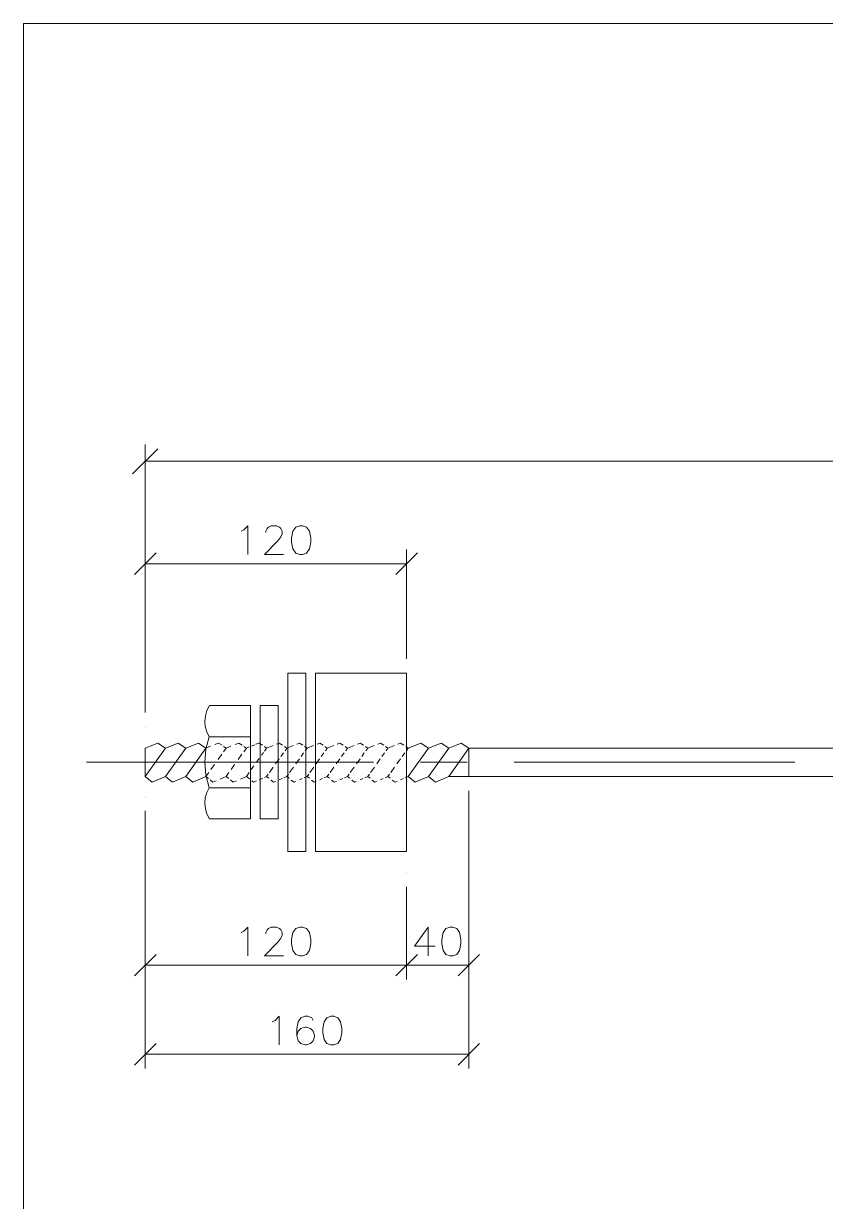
# Model space of a CAD drawing. Header units: millimetres. Extents: x 2 to 579, y 1 to 405.
# Drawn here: x 110.6 to 153.4, y 152.6 to 215.6 of the extents above; entities that cross this region are included whole.
import ezdxf

# ---------------------------------------------------------------- set-up
doc = ezdxf.new("R2010")
doc.units = ezdxf.units.MM
doc.linetypes.add('XKITLINE00', pattern=[0])
doc.layers.add('GraphicObject', color=6, linetype='Continuous', lineweight=0)
doc.layers.add('LinkedObject', color=7, linetype='Continuous', lineweight=0)

# ---------------------------------------------------------------- blocks, each defined once
blk = doc.blocks.new('*A3')
at = {"layer": 'GraphicObject', "color": 3, "linetype": 'XKITLINE00', "lineweight": 0}
for p, q in [((245.119, 215.557), (110.559, 215.557)), ((110.559, 215.557), (110.559, 76.605))]:
    blk.add_line(p, q, dxfattribs=at)
blk = doc.blocks.new('*A4')
at = {"layer": 'LinkedObject', "color": 1, "linetype": 'XKITLINE00', "lineweight": 0}
for p, q in [((117.735, 192.844), (116.385, 191.494)), ((117.06, 178.832), (117.06, 193.069)), ((239.535, 192.169), (117.06, 192.169)), ((117.634, 187.273), (116.486, 186.126)), ((117.06, 178.748), (117.06, 187.464)), ((130.44, 186.126), (131.587, 187.273)), ((131.013, 181.624), (131.013, 187.464)), ((131.013, 186.699), (117.06, 186.699)), ((134.34, 174.572), (134.34, 159.727)), ((134.34, 174.529), (134.34, 164.49)), ((117.06, 173.492), (117.06, 164.49)), ((117.06, 173.441), (117.06, 159.727)), ((131.013, 169.433), (131.013, 164.49)), ((131.013, 169.381), (131.013, 164.49)), ((117.634, 165.829), (116.486, 164.682)), ((130.44, 164.682), (131.587, 165.829)), ((131.587, 165.829), (130.44, 164.682)), ((133.766, 164.682), (134.914, 165.829)), ((131.013, 165.255), (117.06, 165.255)), ((134.34, 165.255), (131.013, 165.255)), ((117.634, 161.066), (116.486, 159.918)), ((117.06, 160.492), (134.34, 160.492)), ((133.766, 159.918), (134.914, 161.066))]:
    blk.add_line(p, q, dxfattribs=at)
at = {"layer": 'LinkedObject', "color": 7, "linetype": 'XKITLINE00', "lineweight": 0}
for p, q in [((117.06, 192.169), (117.06, 192.169)), ((122.179, 188.435), (122.324, 188.508)), ((122.324, 188.508), (122.543, 188.727)), ((122.543, 188.727), (122.543, 187.197)), ((123.49, 188.435), (123.563, 188.581)), ((123.49, 188.362), (123.49, 188.435)), ((123.563, 188.581), (123.636, 188.654)), ((123.636, 188.654), (123.782, 188.727)), ((123.782, 188.727), (124.073, 188.727)), ((124.073, 188.727), (124.219, 188.654)), ((124.219, 188.654), (124.292, 188.581)), ((124.292, 188.581), (124.364, 188.435)), ((124.364, 188.289), (124.292, 188.144)), ((124.364, 188.435), (124.364, 188.289)), ((124.947, 188.435), (124.874, 188.071)), ((125.093, 188.654), (124.947, 188.435)), ((125.312, 188.727), (125.093, 188.654)), ((125.457, 188.727), (125.312, 188.727)), ((125.676, 188.654), (125.457, 188.727)), ((125.822, 188.435), (125.676, 188.654)), ((125.894, 188.071), (125.822, 188.435)), ((124.146, 187.925), (123.417, 187.197)), ((124.292, 188.144), (124.146, 187.925)), ((124.874, 188.071), (124.874, 187.852)), ((124.874, 187.852), (124.947, 187.488)), ((125.822, 187.488), (125.894, 187.852)), ((125.894, 187.852), (125.894, 188.071)), ((123.417, 187.197), (124.437, 187.197)), ((124.947, 187.488), (125.093, 187.269)), ((125.093, 187.269), (125.312, 187.197)), ((125.312, 187.197), (125.457, 187.197)), ((125.457, 187.197), (125.676, 187.269)), ((125.676, 187.269), (125.822, 187.488)), ((117.06, 186.699), (117.06, 186.699)), ((131.013, 180.859), (131.013, 180.859)), ((117.06, 177.983), (117.06, 177.983)), ((117.06, 177.932), (117.06, 177.932)), ((117.06, 176.852), (117.733, 177.121)), ((117.06, 175.337), (118.14, 176.852)), ((117.06, 176.852), (117.06, 175.337)), ((117.733, 177.121), (118.14, 176.852)), ((118.14, 176.852), (118.813, 177.121)), ((118.14, 175.337), (119.22, 176.852)), ((118.813, 177.121), (119.22, 176.852)), ((119.22, 176.852), (119.893, 177.121)), ((119.22, 175.337), (120.3, 176.852)), ((119.893, 177.121), (120.3, 176.852)), ((120.3, 176.852), (120.549, 176.951)), ((120.78, 177.044), (120.973, 177.121)), ((120.973, 177.121), (121.157, 176.999)), ((121.233, 176.646), (121.38, 176.852)), ((121.242, 176.943), (121.38, 176.852)), ((121.38, 176.852), (121.629, 176.951)), ((121.86, 177.044), (122.053, 177.121)), ((122.053, 177.121), (122.237, 176.999)), ((122.313, 176.646), (122.46, 176.852)), ((122.322, 176.943), (122.46, 176.852)), ((122.46, 176.852), (122.606, 176.91)), ((122.73, 176.959), (122.901, 177.028)), ((122.971, 177.056), (123.133, 177.121)), ((123.133, 177.121), (123.317, 176.999)), ((123.425, 176.927), (123.54, 176.852)), ((123.425, 176.691), (123.54, 176.852)), ((123.54, 176.852), (123.89, 176.992)), ((124.073, 177.064), (124.213, 177.121)), ((124.213, 177.121), (124.394, 177.001)), ((124.49, 176.938), (124.62, 176.852)), ((124.52, 176.711), (124.62, 176.852)), ((124.62, 176.852), (124.97, 176.992)), ((125.153, 177.064), (125.293, 177.121)), ((125.293, 177.121), (125.474, 177.001)), ((125.57, 176.938), (125.7, 176.852)), ((125.6, 176.711), (125.7, 176.852)), ((125.7, 176.852), (126.05, 176.992)), ((126.233, 177.064), (126.373, 177.121)), ((126.373, 177.121), (126.554, 177.001)), ((126.65, 176.938), (126.78, 176.852)), ((126.68, 176.711), (126.78, 176.852)), ((126.78, 176.852), (127.13, 176.992)), ((127.313, 177.064), (127.453, 177.121)), ((127.453, 177.121), (127.634, 177.001)), ((127.73, 176.938), (127.86, 176.852)), ((127.76, 176.711), (127.86, 176.852)), ((127.86, 176.852), (128.21, 176.992)), ((128.393, 177.064), (128.533, 177.121)), ((128.533, 177.121), (128.714, 177.001)), ((128.81, 176.938), (128.94, 176.852)), ((128.84, 176.711), (128.94, 176.852)), ((128.94, 176.852), (129.29, 176.992)), ((129.473, 177.064), (129.613, 177.121)), ((129.613, 177.121), (129.794, 177.001)), ((129.89, 176.938), (130.02, 176.852)), ((129.92, 176.711), (130.02, 176.852)), ((130.02, 176.852), (130.37, 176.992)), ((130.553, 177.064), (130.693, 177.121)), ((130.693, 177.121), (130.874, 177.001)), ((130.97, 176.938), (131.1, 176.852)), ((131, 176.711), (131.1, 176.852)), ((131.1, 176.852), (131.773, 177.121)), ((131.1, 175.337), (132.18, 176.852)), ((131.773, 177.121), (132.18, 176.852)), ((132.18, 176.852), (132.853, 177.121)), ((132.18, 175.337), (133.26, 176.852)), ((132.853, 177.121), (133.26, 176.852)), ((133.26, 176.852), (133.933, 177.121)), ((133.26, 175.337), (134.34, 176.852)), ((133.933, 177.121), (134.34, 176.852)), ((134.34, 176.852), (222.255, 176.852)), ((134.34, 176.852), (134.34, 175.337)), ((120.943, 176.239), (121.143, 176.52)), ((122.023, 176.239), (122.223, 176.52)), ((123, 176.095), (123.147, 176.301)), ((123.271, 176.474), (123.376, 176.622)), ((124.02, 176.011), (124.206, 176.272)), ((124.297, 176.399), (124.433, 176.589)), ((125.1, 176.011), (125.286, 176.272)), ((125.377, 176.399), (125.513, 176.589)), ((126.18, 176.011), (126.366, 176.272)), ((126.457, 176.399), (126.593, 176.589)), ((127.26, 176.011), (127.446, 176.272)), ((127.537, 176.399), (127.673, 176.589)), ((128.34, 176.011), (128.526, 176.272)), ((128.617, 176.399), (128.753, 176.589)), ((129.42, 176.011), (129.606, 176.272)), ((129.697, 176.399), (129.833, 176.589)), ((130.5, 176.011), (130.686, 176.272)), ((130.777, 176.399), (130.913, 176.589)), ((120.563, 175.706), (120.75, 175.968)), ((121.643, 175.706), (121.83, 175.968)), ((122.718, 175.699), (122.858, 175.895)), ((123.686, 175.542), (123.891, 175.829)), ((124.766, 175.542), (124.971, 175.829)), ((125.846, 175.542), (126.051, 175.829)), ((126.926, 175.542), (127.131, 175.829)), ((128.006, 175.542), (128.211, 175.829)), ((129.086, 175.542), (129.291, 175.829)), ((130.166, 175.542), (130.371, 175.829)), ((117.434, 175.022), (117.06, 175.337)), ((118.14, 175.337), (117.434, 175.022)), ((118.514, 175.022), (118.14, 175.337)), ((119.22, 175.337), (118.514, 175.022)), ((119.594, 175.022), (119.22, 175.337)), ((120.3, 175.337), (119.594, 175.022)), ((120.3, 175.337), (120.445, 175.541)), ((120.443, 175.217), (120.3, 175.337)), ((120.674, 175.022), (120.528, 175.145)), ((120.842, 175.097), (120.674, 175.022)), ((121.38, 175.337), (121.06, 175.194)), ((121.38, 175.337), (121.525, 175.541)), ((121.523, 175.217), (121.38, 175.337)), ((121.754, 175.022), (121.608, 175.145)), ((121.922, 175.097), (121.754, 175.022)), ((122.46, 175.337), (122.14, 175.194)), ((122.46, 175.337), (122.611, 175.55)), ((122.623, 175.2), (122.46, 175.337)), ((122.834, 175.022), (122.746, 175.097)), ((122.993, 175.093), (122.834, 175.022)), ((123.333, 175.245), (123.145, 175.161)), ((123.54, 175.337), (123.425, 175.286)), ((123.54, 175.337), (123.625, 175.457)), ((123.66, 175.237), (123.54, 175.337)), ((123.914, 175.022), (123.769, 175.144)), ((124.025, 175.072), (123.914, 175.022)), ((124.361, 175.222), (124.214, 175.156)), ((124.62, 175.337), (124.46, 175.266)), ((124.62, 175.337), (124.705, 175.457)), ((124.74, 175.237), (124.62, 175.337)), ((124.994, 175.022), (124.849, 175.144)), ((125.105, 175.072), (124.994, 175.022)), ((125.441, 175.222), (125.294, 175.156)), ((125.7, 175.337), (125.54, 175.266)), ((125.7, 175.337), (125.785, 175.457)), ((125.82, 175.237), (125.7, 175.337)), ((126.074, 175.022), (125.929, 175.144)), ((126.185, 175.072), (126.074, 175.022)), ((126.521, 175.222), (126.374, 175.156)), ((126.78, 175.337), (126.62, 175.266)), ((126.78, 175.337), (126.865, 175.457)), ((126.9, 175.237), (126.78, 175.337)), ((127.154, 175.022), (127.009, 175.144)), ((127.265, 175.072), (127.154, 175.022)), ((127.601, 175.222), (127.454, 175.156)), ((127.86, 175.337), (127.7, 175.266)), ((127.86, 175.337), (127.945, 175.457)), ((127.98, 175.237), (127.86, 175.337)), ((128.234, 175.022), (128.089, 175.144)), ((128.345, 175.072), (128.234, 175.022)), ((128.681, 175.222), (128.534, 175.156)), ((128.94, 175.337), (128.78, 175.266)), ((128.94, 175.337), (129.025, 175.457)), ((129.06, 175.237), (128.94, 175.337)), ((129.314, 175.022), (129.169, 175.144)), ((129.425, 175.072), (129.314, 175.022)), ((129.761, 175.222), (129.614, 175.156)), ((130.02, 175.337), (129.86, 175.266)), ((130.02, 175.337), (130.105, 175.457)), ((130.14, 175.237), (130.02, 175.337)), ((130.394, 175.022), (130.249, 175.144)), ((130.505, 175.072), (130.394, 175.022)), ((130.841, 175.222), (130.694, 175.156)), ((131.1, 175.337), (130.94, 175.266)), ((131.1, 175.337), (131.185, 175.457)), ((131.474, 175.022), (131.1, 175.337)), ((132.18, 175.337), (131.474, 175.022)), ((132.554, 175.022), (132.18, 175.337)), ((133.26, 175.337), (132.554, 175.022)), ((222.255, 175.337), (133.26, 175.337)), ((134.34, 175.337), (134.34, 175.337)), ((134.34, 175.294), (134.34, 175.294)), ((117.06, 174.257), (117.06, 174.257)), ((117.06, 174.206), (117.06, 174.206)), ((131.013, 170.198), (131.013, 170.198)), ((131.013, 170.146), (131.013, 170.146)), ((122.179, 166.991), (122.324, 167.064)), ((122.324, 167.064), (122.543, 167.283)), ((122.543, 167.283), (122.543, 165.753)), ((123.49, 166.991), (123.563, 167.137)), ((123.49, 166.918), (123.49, 166.991)), ((123.563, 167.137), (123.636, 167.21)), ((123.636, 167.21), (123.782, 167.283)), ((123.782, 167.283), (124.073, 167.283)), ((124.073, 167.283), (124.219, 167.21)), ((124.219, 167.21), (124.292, 167.137)), ((124.292, 167.137), (124.364, 166.991)), ((124.364, 166.845), (124.292, 166.7)), ((124.364, 166.991), (124.364, 166.845)), ((124.947, 166.991), (124.874, 166.627)), ((125.093, 167.21), (124.947, 166.991)), ((125.312, 167.283), (125.093, 167.21)), ((125.457, 167.283), (125.312, 167.283)), ((125.676, 167.21), (125.457, 167.283)), ((125.822, 166.991), (125.676, 167.21)), ((125.894, 166.627), (125.822, 166.991)), ((132.167, 167.283), (131.438, 166.263)), ((132.167, 165.753), (132.167, 167.283)), ((132.968, 166.991), (132.895, 166.627)), ((133.114, 167.21), (132.968, 166.991)), ((133.332, 167.283), (133.114, 167.21)), ((133.478, 167.283), (133.332, 167.283)), ((133.697, 167.21), (133.478, 167.283)), ((133.842, 166.991), (133.697, 167.21)), ((133.915, 166.627), (133.842, 166.991)), ((124.146, 166.481), (123.417, 165.753)), ((124.292, 166.7), (124.146, 166.481)), ((124.874, 166.627), (124.874, 166.408)), ((124.874, 166.408), (124.947, 166.044)), ((125.822, 166.044), (125.894, 166.408)), ((125.894, 166.408), (125.894, 166.627)), ((131.438, 166.263), (132.531, 166.263)), ((132.895, 166.627), (132.895, 166.408)), ((132.895, 166.408), (132.968, 166.044)), ((133.842, 166.044), (133.915, 166.408)), ((133.915, 166.408), (133.915, 166.627)), ((123.417, 165.753), (124.437, 165.753)), ((124.947, 166.044), (125.093, 165.825)), ((125.093, 165.825), (125.312, 165.753)), ((125.312, 165.753), (125.457, 165.753)), ((125.457, 165.753), (125.676, 165.825)), ((125.676, 165.825), (125.822, 166.044)), ((132.968, 166.044), (133.114, 165.825)), ((133.114, 165.825), (133.332, 165.753)), ((133.332, 165.753), (133.478, 165.753)), ((133.478, 165.753), (133.697, 165.825)), ((133.697, 165.825), (133.842, 166.044)), ((117.06, 165.255), (117.06, 165.255)), ((131.013, 165.255), (131.013, 165.255)), ((123.988, 162.301), (124.206, 162.519)), ((124.206, 162.519), (124.206, 160.989)), ((125.372, 162.447), (125.226, 162.228)), ((125.591, 162.519), (125.372, 162.447)), ((125.736, 162.519), (125.591, 162.519)), ((125.955, 162.447), (125.736, 162.519)), ((126.028, 162.301), (125.955, 162.447)), ((126.756, 162.447), (126.611, 162.228)), ((126.975, 162.519), (126.756, 162.447)), ((127.121, 162.519), (126.975, 162.519)), ((127.339, 162.447), (127.121, 162.519)), ((127.485, 162.228), (127.339, 162.447)), ((123.842, 162.228), (123.988, 162.301)), ((125.226, 162.228), (125.153, 161.864)), ((125.153, 161.864), (125.153, 161.499)), ((125.372, 161.864), (125.226, 161.718)), ((125.591, 161.937), (125.372, 161.864)), ((125.663, 161.937), (125.591, 161.937)), ((125.882, 161.864), (125.663, 161.937)), ((126.028, 161.718), (125.882, 161.864)), ((126.611, 162.228), (126.538, 161.864)), ((126.538, 161.864), (126.538, 161.645)), ((127.558, 161.864), (127.485, 162.228)), ((127.558, 161.645), (127.558, 161.864)), ((125.226, 161.718), (125.153, 161.499)), ((125.153, 161.499), (125.226, 161.208)), ((125.226, 161.208), (125.372, 161.062)), ((125.882, 161.062), (126.028, 161.208)), ((126.101, 161.499), (126.028, 161.718)), ((126.028, 161.208), (126.101, 161.427)), ((126.101, 161.427), (126.101, 161.499)), ((126.538, 161.645), (126.611, 161.281)), ((126.611, 161.281), (126.756, 161.062)), ((127.339, 161.062), (127.485, 161.281)), ((127.485, 161.281), (127.558, 161.645)), ((125.372, 161.062), (125.591, 160.989)), ((125.591, 160.989), (125.663, 160.989)), ((125.663, 160.989), (125.882, 161.062)), ((126.756, 161.062), (126.975, 160.989)), ((126.975, 160.989), (127.121, 160.989)), ((127.121, 160.989), (127.339, 161.062)), ((134.34, 160.492), (134.34, 160.492))]:
    blk.add_line(p, q, dxfattribs=at)
at = {"layer": 'LinkedObject', "color": 6, "linetype": 'XKITLINE00', "lineweight": 0}
for p, q in [((124.67, 180.859), (125.629, 180.859)), ((124.67, 171.33), (124.67, 180.859)), ((125.629, 171.33), (125.629, 180.859)), ((126.147, 180.859), (131.013, 180.859)), ((126.147, 171.33), (126.147, 180.859)), ((131.013, 171.33), (131.013, 180.859)), ((120.352, 178.859), (120.271, 178.58)), ((120.482, 179.119), (120.352, 178.859)), ((122.674, 179.119), (120.482, 179.119)), ((122.674, 179.119), (122.674, 176.095)), ((123.193, 173.07), (123.193, 179.119)), ((123.193, 179.119), (124.152, 179.119)), ((124.152, 173.07), (124.152, 179.119)), ((120.271, 178.58), (120.241, 178.29)), ((120.241, 178.29), (120.265, 178)), ((120.265, 178), (120.34, 177.719)), ((120.465, 177.457), (120.298, 176.785)), ((120.34, 177.719), (120.465, 177.457)), ((120.465, 177.457), (122.674, 177.457)), ((120.298, 176.785), (120.242, 176.095)), ((113.923, 176.095), (129.249, 176.095)), ((120.242, 176.095), (120.298, 175.404)), ((122.674, 173.07), (122.674, 176.095)), ((131.749, 176.095), (134.249, 176.095)), ((136.749, 176.095), (151.749, 176.095)), ((120.298, 175.404), (120.465, 174.732)), ((120.34, 174.47), (120.265, 174.189)), ((120.465, 174.732), (120.34, 174.47)), ((120.465, 174.732), (122.674, 174.732)), ((120.265, 174.189), (120.241, 173.899)), ((120.241, 173.899), (120.271, 173.609)), ((120.271, 173.609), (120.352, 173.33)), ((120.352, 173.33), (120.482, 173.07)), ((122.674, 173.07), (120.482, 173.07)), ((123.193, 173.07), (124.152, 173.07)), ((124.67, 171.33), (125.629, 171.33)), ((126.147, 171.33), (131.013, 171.33))]:
    blk.add_line(p, q, dxfattribs=at)

msp = doc.modelspace()

# ---------------------------------------------------------------- block references
at = {"lineweight": 0}
for name in ['*A3', '*A4']:
    msp.add_blockref(name, (0, 0), dxfattribs=at)

doc.saveas('drawing.dxf')
